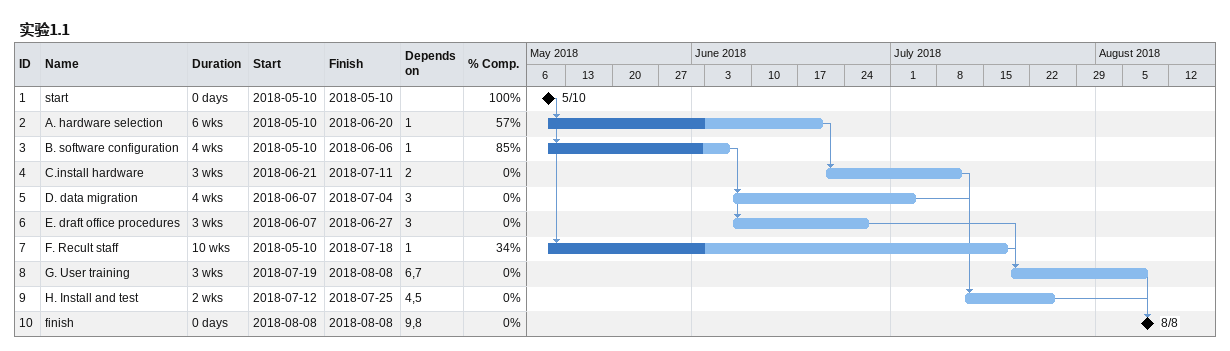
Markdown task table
实验1.1

| ID | Task | Duration | Start | Finish | Predecessors | % complete |
|---|---|---|---|---|---|---|
| 1 | start | 0d | 2018-05-10 | 2018-05-10 |  | 100 |
| 2 | A. hardware selection | 6w | 2018-05-10 | 2018-06-20 | 1 | 57 |
| 3 | B. software configuration | 4w | 2018-05-10 | 2018-06-06 | 1 | 85 |
| 4 | C.install hardware | 3w | 2018-06-21 | 2018-07-11 | 2 | 0 |
| 5 | D. data migration | 4w | 2018-06-07 | 2018-07-04 | 3 | 0 |
| 6 | E. draft office procedures | 3w | 2018-06-07 | 2018-06-27 | 3 | 0 |
| 7 | F. Recult staff | 10w | 2018-05-10 | 2018-07-18 | 1 | 34 |
| 8 | G. User training | 3w | 2018-07-19 | 2018-08-08 | 6, 7 | 0 |
| 9 | H. Install and test | 2w | 2018-07-12 | 2018-07-25 | 4, 5 | 0 |
| 10 | finish | 0d | 2018-08-08 | 2018-08-08 | 9, 8 | 0 |
